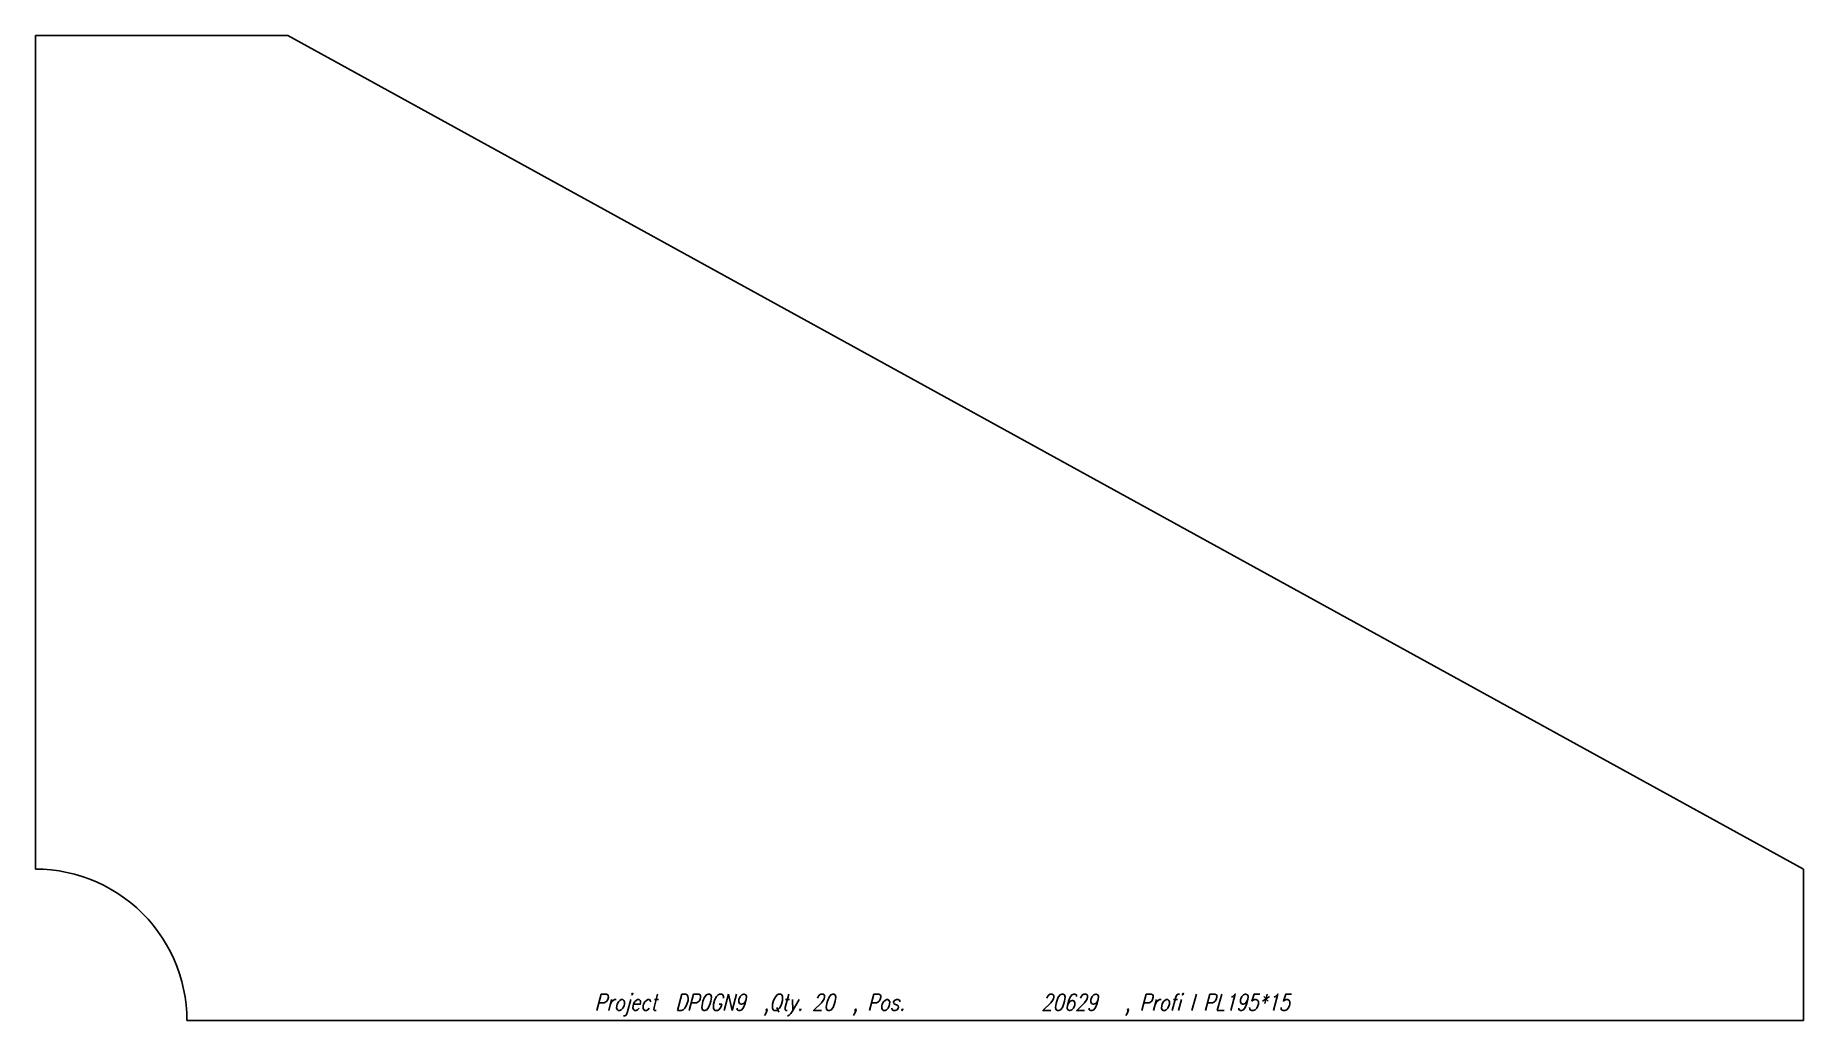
# Model space of a CAD drawing. Extents: x 0 to 350, y -97 to 97.
import ezdxf

# ---------------------------------------------------------------- set-up
doc = ezdxf.new("R2010")
doc.units = 0
doc.header["$LTSCALE"] = 10
doc.layers.add('TEILE', color=7, linetype='CONTINUOUS')
doc.layers.add('UNTERSCHRIFT', color=7, linetype='CONTINUOUS')
doc.styles.get("Standard").update_dxf_attribs({"font": 'ROMANS'})

msp = doc.modelspace()

# ---------------------------------------------------------------- linework, layer by layer
at = {"layer": 'TEILE', "color": 2}
for p, q in [((0, -67.49984), (0, 97.49984)), ((0, 97.49984), (50, 97.49984)), ((50, 97.49984), (350, -67.49984)), ((1.570062, -67.540955), (-0.000018, -67.49984)), ((-0.000018, -67.49984), (0, -67.49984)), ((3.135839, -67.664185), (1.570062, -67.540955)), ((4.693021, -67.869194), (3.135839, -67.664185)), ((6.237339, -68.155411), (4.693021, -67.869194)), ((7.764562, -68.522064), (6.237339, -68.155411)), ((9.270502, -68.96814), (7.764562, -68.522064)), ((10.751032, -69.492424), (9.270502, -68.96814)), ((12.202095, -70.093475), (10.751032, -69.492424)), ((350, -67.49984), (350, -97.49984)), ((13.619711, -70.769646), (12.202095, -70.093475)), ((14.999998, -71.519081), (13.619711, -70.769646)), ((16.339169, -72.339722), (14.999998, -71.519081)), ((17.633554, -73.229332), (16.339169, -72.339722)), ((18.879608, -74.185463), (17.633554, -73.229332)), ((20.073917, -75.20549), (18.879608, -74.185463)), ((21.2132, -76.286636), (20.073917, -75.20549)), ((22.294342, -77.425926), (21.2132, -76.286636)), ((23.314377, -78.620232), (22.294342, -77.425926)), ((24.270508, -79.86628), (23.314377, -78.620232)), ((25.160114, -81.160667), (24.270508, -79.86628)), ((25.980761, -82.49984), (25.160114, -81.160667)), ((26.730194, -83.880119), (25.980761, -82.49984)), ((27.406361, -85.297737), (26.730194, -83.880119)), ((28.00741, -86.748802), (27.406361, -85.297737)), ((28.531694, -88.229332), (28.00741, -86.748802)), ((28.977774, -89.735268), (28.531694, -88.229332)), ((29.344425, -91.262482), (28.977774, -89.735268)), ((29.63065, -92.806808), (29.344425, -91.262482)), ((29.835655, -94.363983), (29.63065, -92.806808)), ((29.958885, -95.929756), (29.835655, -94.363983)), ((30, -97.49984), (29.958885, -95.929756)), ((350, -97.49984), (30, -97.49984))]:
    msp.add_line(p, q, dxfattribs=at)

# ---------------------------------------------------------------- texts
at = {"layer": 'UNTERSCHRIFT', "color": 2, "oblique": 15, "width": 0.8}
for s, p in [('Project  DP0GN9  ,Qty. 20  , Pos. ', (110.700005, -95.49984)), ('20629', (199.100006, -95.49984)), ('  , Profi l PL195*15', (212.099991, -95.49984))]:
    msp.add_text(s, height=3.25, dxfattribs=at).set_placement(p)

doc.saveas('drawing.dxf')
